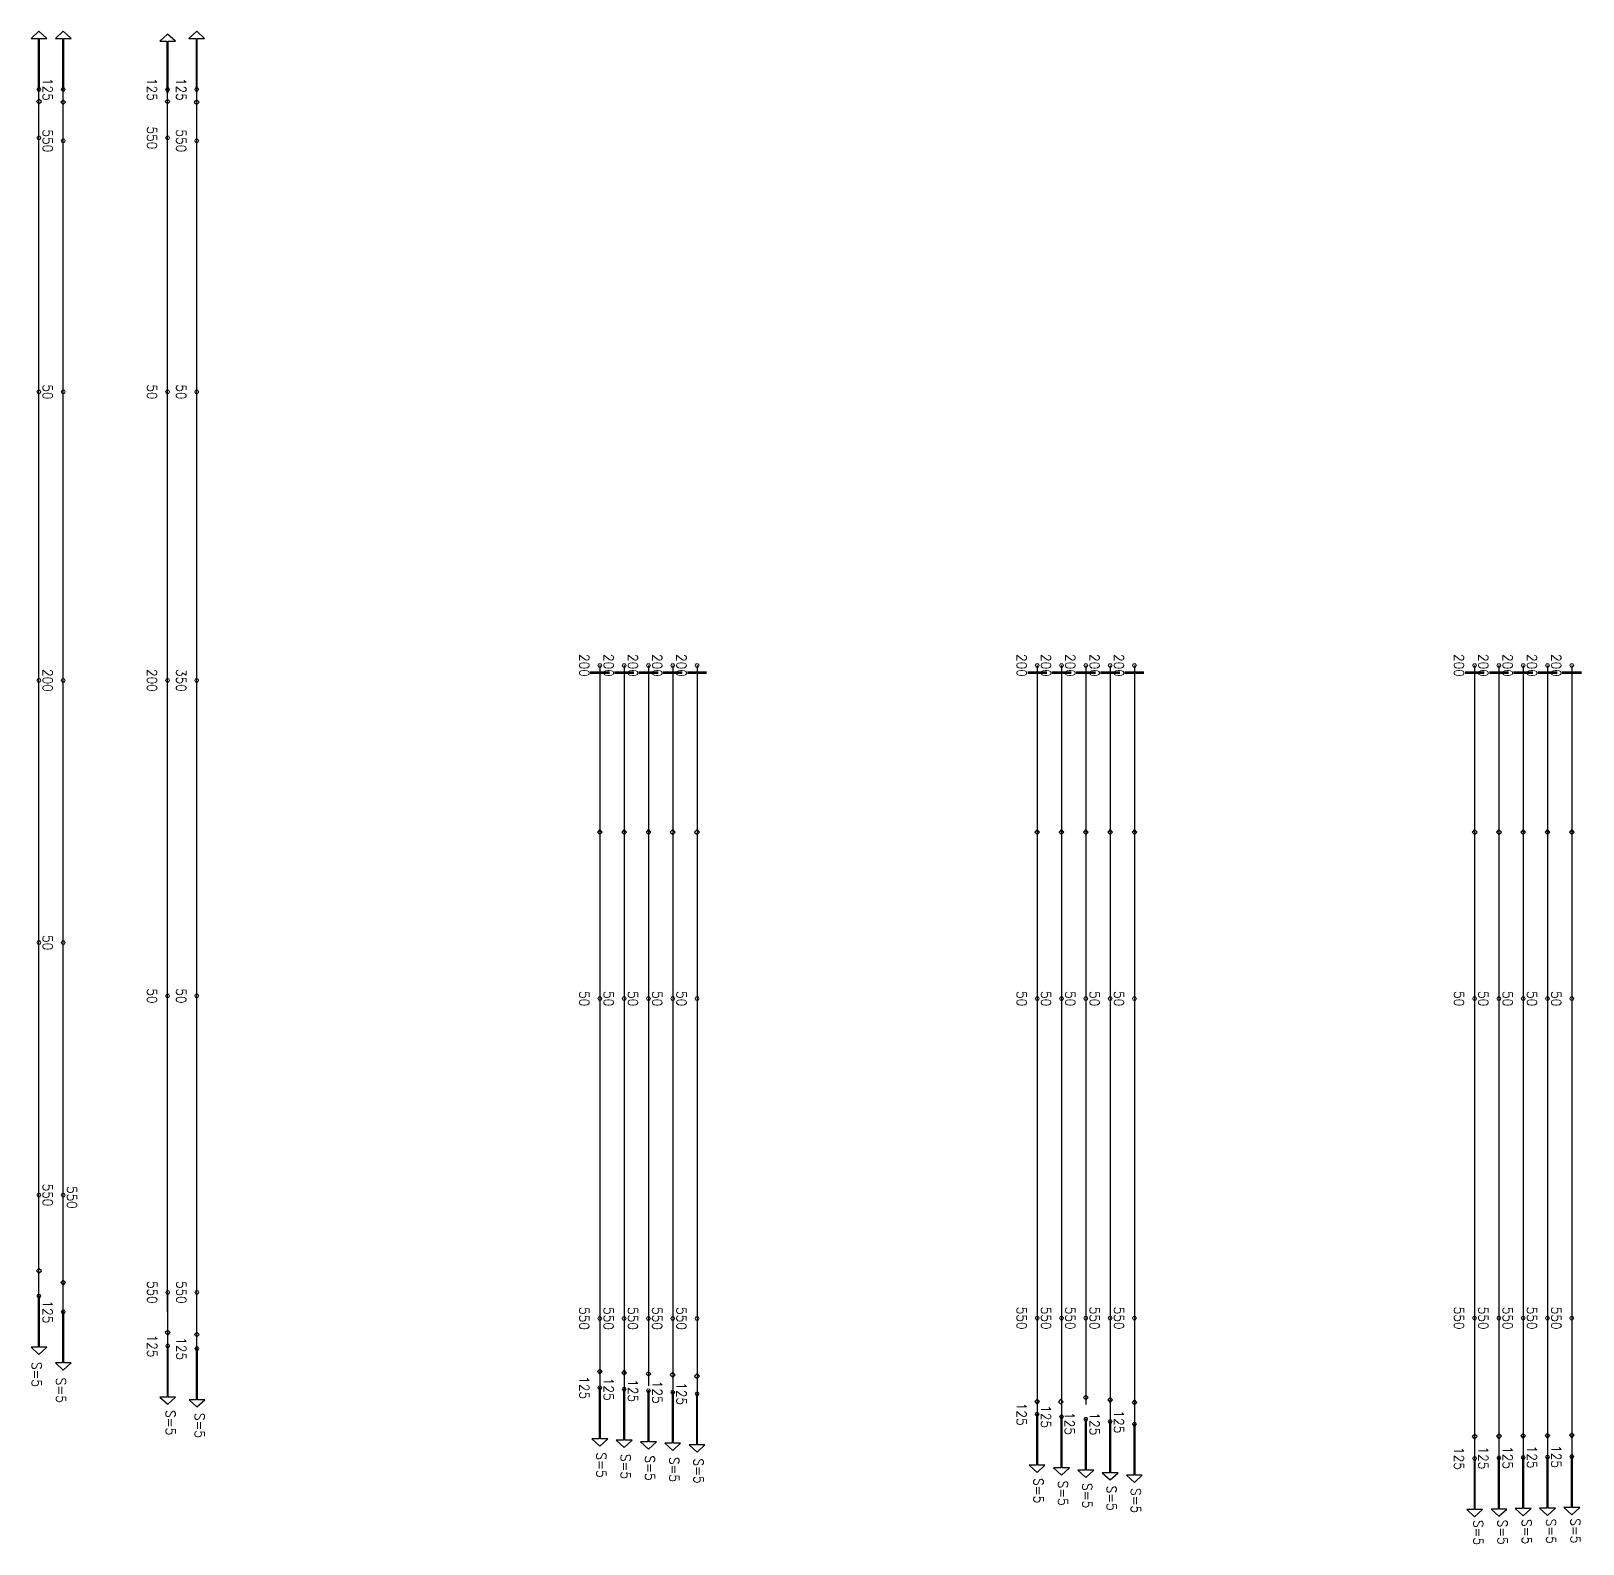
# Model space of a CAD drawing. Header units: millimetres. Extents: x 30086 to 1125792, y -12781 to 95911.
# Drawn here: x 783581 to 815515, y 34477 to 65600 of the extents above; entities that cross this region are included whole.
import ezdxf

# ---------------------------------------------------------------- set-up
doc = ezdxf.new("R2010")
doc.units = ezdxf.units.MM
doc.header["$MEASUREMENT"] = 0
doc.layers.add('Current_plane_Tendon', color=7, linetype='Continuous', true_color=0xab0000)
doc.styles.get("Standard").update_dxf_attribs({"font": 'arial.ttf'})

# ---------------------------------------------------------------- blocks, each defined once
blk = doc.blocks.new('A$Ca505e7a2')
at = {"layer": 'Current_plane_Tendon', "color": 14, "linetype": 'Continuous', "true_color": 0xab0000}
for points in [[(498846, -13123), (498846, -12073), (498996, -12073), (498834, -11923), (498672, -12073), (498822, -12073), (498822, -13123)], [(501493, -13184), (501493, -12134), (501643, -12134), (501481, -11984), (501319, -12134), (501469, -12134), (501469, -13184)], [(502093, -13123), (502093, -12073), (502243, -12073), (502081, -11923), (501919, -12073), (502069, -12073), (502069, -13123)], [(501473, -38974), (501473, -40024), (501323, -40024), (501485, -40174), (501647, -40024), (501497, -40024), (501497, -38974)], [(502073, -39029), (502073, -40079), (501923, -40079), (502085, -40229), (502247, -40079), (502097, -40079), (502097, -39029)], [(510365, -39832), (510365, -40882), (510215, -40882), (510377, -41032), (510539, -40882), (510389, -40882), (510389, -39832)], [(510865, -39863), (510865, -40913), (510715, -40913), (510877, -41063), (511039, -40913), (510889, -40913), (510889, -39863)], [(511365, -39894), (511365, -40944), (511215, -40944), (511377, -41094), (511539, -40944), (511389, -40944), (511389, -39894)], [(511865, -39924), (511865, -40974), (511715, -40974), (511877, -41124), (512039, -40974), (511889, -40974), (511889, -39924)], [(512365, -39955), (512365, -41005), (512215, -41005), (512377, -41155), (512539, -41005), (512389, -41005), (512389, -39955)], [(519362, -40377), (519362, -41427), (519212, -41427), (519374, -41577), (519536, -41427), (519386, -41427), (519386, -40377)], [(520365, -40479), (520365, -41529), (520215, -41529), (520377, -41679), (520539, -41529), (520389, -41529), (520389, -40479)], [(521365, -40581), (521365, -41631), (521215, -41631), (521377, -41781), (521539, -41631), (521389, -41631), (521389, -40581)], [(528365, -41287), (528365, -42337), (528215, -42337), (528377, -42487), (528539, -42337), (528389, -42337), (528389, -41287)], [(528865, -41278), (528865, -42328), (528715, -42328), (528877, -42478), (529039, -42328), (528889, -42328), (528889, -41278)], [(529365, -41269), (529365, -42319), (529215, -42319), (529377, -42469), (529539, -42319), (529389, -42319), (529389, -41269)], [(529865, -41259), (529865, -42309), (529715, -42309), (529877, -42459), (530039, -42309), (529889, -42309), (529889, -41259)], [(530365, -41250), (530365, -42300), (530215, -42300), (530377, -42450), (530539, -42300), (530389, -42300), (530389, -41250)]]:
    blk.add_lwpolyline(points, close=True, dxfattribs=at)
for points, elevation in [([(499346, -13123), (499346, -12073), (499496, -12073), (499334, -11923), (499172, -12073), (499322, -12073), (499322, -13123)], -52), ([(498884, -13372), (498834, -13322), (498784, -13372), (498834, -13422), (498884, -13372)], 73), ([(499384, -13387), (499334, -13337), (499284, -13387), (499334, -13437), (499384, -13387)], 73), ([(501531, -13372), (501481, -13322), (501431, -13372), (501481, -13422), (501531, -13372)], 125), ([(502131, -13387), (502081, -13337), (502031, -13387), (502081, -13437), (502131, -13387)], 125), ([(510427, -28401), (510377, -28351), (510327, -28401), (510377, -28451), (510427, -28401)], 341), ([(510927, -28401), (510877, -28351), (510827, -28401), (510877, -28451), (510927, -28401)], 341), ([(511427, -28401), (511377, -28351), (511327, -28401), (511377, -28451), (511427, -28401)], 341), ([(511927, -28401), (511877, -28351), (511827, -28401), (511877, -28451), (511927, -28401)], 341), ([(512427, -28401), (512377, -28351), (512327, -28401), (512377, -28451), (512427, -28401)], 341), ([(519427, -28401), (519377, -28351), (519327, -28401), (519377, -28451), (519427, -28401)], 289), ([(519927, -28401), (519877, -28351), (519827, -28401), (519877, -28451), (519927, -28401)], 289), ([(520427, -28401), (520377, -28351), (520327, -28401), (520377, -28451), (520427, -28401)], 289), ([(520927, -28401), (520877, -28351), (520827, -28401), (520877, -28451), (520927, -28401)], 289), ([(521427, -28401), (521377, -28351), (521327, -28401), (521377, -28451), (521427, -28401)], 289), ([(528427, -28401), (528377, -28351), (528327, -28401), (528377, -28451), (528427, -28401)], 338), ([(528927, -28401), (528877, -28351), (528827, -28401), (528877, -28451), (528927, -28401)], 338), ([(529427, -28401), (529377, -28351), (529327, -28401), (529377, -28451), (529427, -28401)], 338), ([(529927, -28401), (529877, -28351), (529827, -28401), (529877, -28451), (529927, -28401)], 338), ([(530427, -28401), (530377, -28351), (530327, -28401), (530377, -28451), (530427, -28401)], 338), ([(498884, -37427), (498834, -37377), (498784, -37427), (498834, -37477), (498884, -37427)], 12), ([(499384, -37671), (499334, -37621), (499284, -37671), (499334, -37721), (499384, -37671)], 12), ([(498822, -37947), (498822, -38997), (498672, -38997), (498834, -39147), (498996, -38997), (498846, -38997), (498846, -37947)], -113), ([(499322, -38272), (499322, -39322), (499172, -39322), (499334, -39472), (499496, -39322), (499346, -39322), (499346, -38272)], -113), ([(501535, -38698), (501485, -38648), (501435, -38698), (501485, -38748), (501535, -38698)], 125), ([(502135, -38739), (502085, -38689), (502035, -38739), (502085, -38789), (502135, -38739)], 125), ([(510427, -39501), (510377, -39451), (510327, -39501), (510377, -39551), (510427, -39501)], 125), ([(510927, -39524), (510877, -39474), (510827, -39524), (510877, -39574), (510927, -39524)], 125), ([(511427, -39547), (511377, -39497), (511327, -39547), (511377, -39597), (511427, -39547)], 125), ([(511927, -39570), (511877, -39520), (511827, -39570), (511877, -39620), (511927, -39570)], 125), ([(512427, -39593), (512377, -39543), (512327, -39593), (512377, -39643), (512427, -39593)], 125), ([(519427, -40119), (519377, -40069), (519327, -40119), (519377, -40169), (519427, -40119)], 125), ([(519913, -40121), (519863, -40071), (519813, -40121), (519863, -40171), (519913, -40121)], 415), ([(520427, -40035), (520377, -39985), (520327, -40035), (520377, -40085), (520427, -40035)], 125), ([(520927, -40085), (520877, -40035), (520827, -40085), (520877, -40135), (520927, -40085)], 150), ([(521427, -40135), (521377, -40085), (521327, -40135), (521377, -40185), (521427, -40135)], 125), ([(519865, -40428), (519865, -41478), (519715, -41478), (519877, -41628), (520039, -41478), (519889, -41478), (519889, -40428)], 290), ([(520865, -40530), (520865, -41580), (520715, -41580), (520877, -41730), (521039, -41580), (520889, -41580), (520889, -40530)], 25), ([(528427, -40838), (528377, -40788), (528327, -40838), (528377, -40888), (528427, -40838)], 125), ([(528927, -40832), (528877, -40782), (528827, -40832), (528877, -40882), (528927, -40832)], 125), ([(529427, -40825), (529377, -40775), (529327, -40825), (529377, -40875), (529427, -40825)], 125), ([(529927, -40818), (529877, -40768), (529827, -40818), (529877, -40868), (529927, -40818)], 125), ([(530427, -40811), (530377, -40761), (530327, -40811), (530377, -40861), (530427, -40811)], 125)]:
    blk.add_lwpolyline(points, close=True, dxfattribs=dict(at, elevation=elevation))
for points, elevation in [([(498874, -13123, 20, 20, 0), (498854, -13088, 20, 20, 0), (498814, -13088, 20, 20, 0), (498794, -13123, 20, 20, 0), (498814, -13157, 20, 20, 0), (498854, -13157, 20, 20, 0)], -52), ([(499374, -13123, 20, 20, 0), (499354, -13088, 20, 20, 0), (499314, -13088, 20, 20, 0), (499294, -13123, 20, 20, 0), (499314, -13157, 20, 20, 0), (499354, -13157, 20, 20, 0)], -52), ([(498874, -14120, 20, 20, 0), (498854, -14085, 20, 20, 0), (498814, -14085, 20, 20, 0), (498794, -14120, 20, 20, 0), (498814, -14155, 20, 20, 0), (498854, -14155, 20, 20, 0)], 23), ([(499374, -14181, 20, 20, 0), (499354, -14146, 20, 20, 0), (499314, -14146, 20, 20, 0), (499294, -14181, 20, 20, 0), (499314, -14216, 20, 20, 0), (499354, -14216, 20, 20, 0)], 23), ([(501521, -14120, 20, 20, 0), (501501, -14085, 20, 20, 0), (501461, -14085, 20, 20, 0), (501441, -14120, 20, 20, 0), (501461, -14155, 20, 20, 0), (501501, -14155, 20, 20, 0)], 75), ([(502121, -14181, 20, 20, 0), (502101, -14146, 20, 20, 0), (502061, -14146, 20, 20, 0), (502041, -14181, 20, 20, 0), (502061, -14216, 20, 20, 0), (502101, -14216, 20, 20, 0)], 75), ([(498874, -19346, 20, 20, 0), (498854, -19311, 20, 20, 0), (498814, -19311, 20, 20, 0), (498794, -19346, 20, 20, 0), (498814, -19380, 20, 20, 0), (498854, -19380, 20, 20, 0)], -200), ([(499374, -19346, 20, 20, 0), (499354, -19311, 20, 20, 0), (499314, -19311, 20, 20, 0), (499294, -19346, 20, 20, 0), (499314, -19380, 20, 20, 0), (499354, -19380, 20, 20, 0)], -200), ([(501521, -19346, 20, 20, 0), (501501, -19311, 20, 20, 0), (501461, -19311, 20, 20, 0), (501441, -19346, 20, 20, 0), (501461, -19380, 20, 20, 0), (501501, -19380, 20, 20, 0)], -200), ([(502121, -19346, 20, 20, 0), (502101, -19311, 20, 20, 0), (502061, -19311, 20, 20, 0), (502041, -19346, 20, 20, 0), (502061, -19380, 20, 20, 0), (502101, -19380, 20, 20, 0)], -350), ([(510417, -24973, 20, 20, 0), (510397, -24938, 20, 20, 0), (510357, -24938, 20, 20, 0), (510337, -24973, 20, 20, 0), (510357, -25007, 20, 20, 0), (510397, -25007, 20, 20, 0)], 141), ([(510917, -24973, 20, 20, 0), (510897, -24938, 20, 20, 0), (510857, -24938, 20, 20, 0), (510837, -24973, 20, 20, 0), (510857, -25007, 20, 20, 0), (510897, -25007, 20, 20, 0)], 141), ([(511417, -24973, 20, 20, 0), (511397, -24938, 20, 20, 0), (511357, -24938, 20, 20, 0), (511337, -24973, 20, 20, 0), (511357, -25007, 20, 20, 0), (511397, -25007, 20, 20, 0)], 141), ([(511917, -24973, 20, 20, 0), (511897, -24938, 20, 20, 0), (511857, -24938, 20, 20, 0), (511837, -24973, 20, 20, 0), (511857, -25007, 20, 20, 0), (511897, -25007, 20, 20, 0)], 141), ([(512417, -24973, 20, 20, 0), (512397, -24938, 20, 20, 0), (512357, -24938, 20, 20, 0), (512337, -24973, 20, 20, 0), (512357, -25007, 20, 20, 0), (512397, -25007, 20, 20, 0)], 141), ([(519417, -24973, 20, 20, 0), (519397, -24938, 20, 20, 0), (519357, -24938, 20, 20, 0), (519337, -24973, 20, 20, 0), (519357, -25007, 20, 20, 0), (519397, -25007, 20, 20, 0)], 89), ([(519917, -24973, 20, 20, 0), (519897, -24938, 20, 20, 0), (519857, -24938, 20, 20, 0), (519837, -24973, 20, 20, 0), (519857, -25007, 20, 20, 0), (519897, -25007, 20, 20, 0)], 89), ([(520417, -24973, 20, 20, 0), (520397, -24938, 20, 20, 0), (520357, -24938, 20, 20, 0), (520337, -24973, 20, 20, 0), (520357, -25007, 20, 20, 0), (520397, -25007, 20, 20, 0)], 89), ([(520917, -24973, 20, 20, 0), (520897, -24938, 20, 20, 0), (520857, -24938, 20, 20, 0), (520837, -24973, 20, 20, 0), (520857, -25007, 20, 20, 0), (520897, -25007, 20, 20, 0)], 89), ([(521417, -24973, 20, 20, 0), (521397, -24938, 20, 20, 0), (521357, -24938, 20, 20, 0), (521337, -24973, 20, 20, 0), (521357, -25007, 20, 20, 0), (521397, -25007, 20, 20, 0)], 89), ([(528417, -24973, 20, 20, 0), (528397, -24938, 20, 20, 0), (528357, -24938, 20, 20, 0), (528337, -24973, 20, 20, 0), (528357, -25007, 20, 20, 0), (528397, -25007, 20, 20, 0)], 138), ([(528917, -24973, 20, 20, 0), (528897, -24938, 20, 20, 0), (528857, -24938, 20, 20, 0), (528837, -24973, 20, 20, 0), (528857, -25007, 20, 20, 0), (528897, -25007, 20, 20, 0)], 138), ([(529417, -24973, 20, 20, 0), (529397, -24938, 20, 20, 0), (529357, -24938, 20, 20, 0), (529337, -24973, 20, 20, 0), (529357, -25007, 20, 20, 0), (529397, -25007, 20, 20, 0)], 138), ([(529917, -24973, 20, 20, 0), (529897, -24938, 20, 20, 0), (529857, -24938, 20, 20, 0), (529837, -24973, 20, 20, 0), (529857, -25007, 20, 20, 0), (529897, -25007, 20, 20, 0)], 138), ([(530417, -24973, 20, 20, 0), (530397, -24938, 20, 20, 0), (530357, -24938, 20, 20, 0), (530337, -24973, 20, 20, 0), (530357, -25007, 20, 20, 0), (530397, -25007, 20, 20, 0)], 138), ([(498874, -25281, 20, 20, 0), (498854, -25246, 20, 20, 0), (498814, -25246, 20, 20, 0), (498794, -25281, 20, 20, 0), (498814, -25316, 20, 20, 0), (498854, -25316, 20, 20, 0)], -50), ([(499374, -25281, 20, 20, 0), (499354, -25246, 20, 20, 0), (499314, -25246, 20, 20, 0), (499294, -25281, 20, 20, 0), (499314, -25316, 20, 20, 0), (499354, -25316, 20, 20, 0)], -50), ([(501521, -25281, 20, 20, 0), (501501, -25246, 20, 20, 0), (501461, -25246, 20, 20, 0), (501441, -25281, 20, 20, 0), (501461, -25316, 20, 20, 0), (501501, -25316, 20, 20, 0)], -50), ([(502121, -25281, 20, 20, 0), (502101, -25246, 20, 20, 0), (502061, -25246, 20, 20, 0), (502041, -25281, 20, 20, 0), (502061, -25316, 20, 20, 0), (502101, -25316, 20, 20, 0)], -50), ([(498874, -30677, 20, 20, 0), (498854, -30642, 20, 20, 0), (498814, -30642, 20, 20, 0), (498794, -30677, 20, 20, 0), (498814, -30711, 20, 20, 0), (498854, -30711, 20, 20, 0)], -200), ([(499374, -30677, 20, 20, 0), (499354, -30642, 20, 20, 0), (499314, -30642, 20, 20, 0), (499294, -30677, 20, 20, 0), (499314, -30711, 20, 20, 0), (499354, -30711, 20, 20, 0)], -200), ([(501521, -31772, 20, 20, 0), (501501, -31738, 20, 20, 0), (501461, -31738, 20, 20, 0), (501441, -31772, 20, 20, 0), (501461, -31807, 20, 20, 0), (501501, -31807, 20, 20, 0)], -200), ([(502121, -31772, 20, 20, 0), (502101, -31738, 20, 20, 0), (502061, -31738, 20, 20, 0), (502041, -31772, 20, 20, 0), (502061, -31807, 20, 20, 0), (502101, -31807, 20, 20, 0)], -200), ([(510417, -31828, 20, 20, 0), (510397, -31794, 20, 20, 0), (510357, -31794, 20, 20, 0), (510337, -31828, 20, 20, 0), (510357, -31863, 20, 20, 0), (510397, -31863, 20, 20, 0)], -9), ([(510917, -31828, 20, 20, 0), (510897, -31794, 20, 20, 0), (510857, -31794, 20, 20, 0), (510837, -31828, 20, 20, 0), (510857, -31863, 20, 20, 0), (510897, -31863, 20, 20, 0)], -9), ([(511417, -31828, 20, 20, 0), (511397, -31794, 20, 20, 0), (511357, -31794, 20, 20, 0), (511337, -31828, 20, 20, 0), (511357, -31863, 20, 20, 0), (511397, -31863, 20, 20, 0)], -9), ([(511917, -31828, 20, 20, 0), (511897, -31794, 20, 20, 0), (511857, -31794, 20, 20, 0), (511837, -31828, 20, 20, 0), (511857, -31863, 20, 20, 0), (511897, -31863, 20, 20, 0)], -9), ([(512417, -31828, 20, 20, 0), (512397, -31794, 20, 20, 0), (512357, -31794, 20, 20, 0), (512337, -31828, 20, 20, 0), (512357, -31863, 20, 20, 0), (512397, -31863, 20, 20, 0)], -9), ([(519417, -31828, 20, 20, 0), (519397, -31794, 20, 20, 0), (519357, -31794, 20, 20, 0), (519337, -31828, 20, 20, 0), (519357, -31863, 20, 20, 0), (519397, -31863, 20, 20, 0)], -61), ([(519917, -31828, 20, 20, 0), (519897, -31794, 20, 20, 0), (519857, -31794, 20, 20, 0), (519837, -31828, 20, 20, 0), (519857, -31863, 20, 20, 0), (519897, -31863, 20, 20, 0)], -61), ([(520417, -31828, 20, 20, 0), (520397, -31794, 20, 20, 0), (520357, -31794, 20, 20, 0), (520337, -31828, 20, 20, 0), (520357, -31863, 20, 20, 0), (520397, -31863, 20, 20, 0)], -61), ([(520917, -31828, 20, 20, 0), (520897, -31794, 20, 20, 0), (520857, -31794, 20, 20, 0), (520837, -31828, 20, 20, 0), (520857, -31863, 20, 20, 0), (520897, -31863, 20, 20, 0)], -61), ([(521417, -31828, 20, 20, 0), (521397, -31794, 20, 20, 0), (521357, -31794, 20, 20, 0), (521337, -31828, 20, 20, 0), (521357, -31863, 20, 20, 0), (521397, -31863, 20, 20, 0)], -61), ([(528417, -31828, 20, 20, 0), (528397, -31794, 20, 20, 0), (528357, -31794, 20, 20, 0), (528337, -31828, 20, 20, 0), (528357, -31863, 20, 20, 0), (528397, -31863, 20, 20, 0)], -12), ([(528917, -31828, 20, 20, 0), (528897, -31794, 20, 20, 0), (528857, -31794, 20, 20, 0), (528837, -31828, 20, 20, 0), (528857, -31863, 20, 20, 0), (528897, -31863, 20, 20, 0)], -12), ([(529417, -31828, 20, 20, 0), (529397, -31794, 20, 20, 0), (529357, -31794, 20, 20, 0), (529337, -31828, 20, 20, 0), (529357, -31863, 20, 20, 0), (529397, -31863, 20, 20, 0)], -12), ([(529917, -31828, 20, 20, 0), (529897, -31794, 20, 20, 0), (529857, -31794, 20, 20, 0), (529837, -31828, 20, 20, 0), (529857, -31863, 20, 20, 0), (529897, -31863, 20, 20, 0)], -12), ([(530417, -31828, 20, 20, 0), (530397, -31794, 20, 20, 0), (530357, -31794, 20, 20, 0), (530337, -31828, 20, 20, 0), (530357, -31863, 20, 20, 0), (530397, -31863, 20, 20, 0)], -12), ([(498874, -35868, 20, 20, 0), (498854, -35834, 20, 20, 0), (498814, -35834, 20, 20, 0), (498794, -35868, 20, 20, 0), (498814, -35903, 20, 20, 0), (498854, -35903, 20, 20, 0)], -38), ([(499374, -35868, 20, 20, 0), (499354, -35834, 20, 20, 0), (499314, -35834, 20, 20, 0), (499294, -35868, 20, 20, 0), (499314, -35903, 20, 20, 0), (499354, -35903, 20, 20, 0)], -38), ([(498874, -37947, 20, 20, 0), (498854, -37912, 20, 20, 0), (498814, -37912, 20, 20, 0), (498794, -37947, 20, 20, 0), (498814, -37981, 20, 20, 0), (498854, -37981, 20, 20, 0)], -113), ([(501525, -37870, 20, 20, 0), (501505, -37836, 20, 20, 0), (501465, -37836, 20, 20, 0), (501445, -37870, 20, 20, 0), (501465, -37905, 20, 20, 0), (501505, -37905, 20, 20, 0)], 75), ([(502125, -37870, 20, 20, 0), (502105, -37836, 20, 20, 0), (502065, -37836, 20, 20, 0), (502045, -37870, 20, 20, 0), (502065, -37905, 20, 20, 0), (502105, -37905, 20, 20, 0)], 75), ([(499374, -38272, 20, 20, 0), (499354, -38237, 20, 20, 0), (499314, -38237, 20, 20, 0), (499294, -38272, 20, 20, 0), (499314, -38307, 20, 20, 0), (499354, -38307, 20, 20, 0)], -113), ([(510416, -38408, 20, 20, 0), (510396, -38374, 20, 20, 0), (510356, -38374, 20, 20, 0), (510336, -38408, 20, 20, 0), (510356, -38443, 20, 20, 0), (510396, -38443, 20, 20, 0)], 416), ([(510916, -38408, 20, 20, 0), (510896, -38374, 20, 20, 0), (510856, -38374, 20, 20, 0), (510836, -38408, 20, 20, 0), (510856, -38443, 20, 20, 0), (510896, -38443, 20, 20, 0)], 416), ([(511416, -38408, 20, 20, 0), (511396, -38374, 20, 20, 0), (511356, -38374, 20, 20, 0), (511336, -38408, 20, 20, 0), (511356, -38443, 20, 20, 0), (511396, -38443, 20, 20, 0)], 416), ([(511916, -38408, 20, 20, 0), (511896, -38374, 20, 20, 0), (511856, -38374, 20, 20, 0), (511836, -38408, 20, 20, 0), (511856, -38443, 20, 20, 0), (511896, -38443, 20, 20, 0)], 416), ([(512416, -38408, 20, 20, 0), (512396, -38374, 20, 20, 0), (512356, -38374, 20, 20, 0), (512336, -38408, 20, 20, 0), (512356, -38443, 20, 20, 0), (512396, -38443, 20, 20, 0)], 416), ([(519417, -38400, 20, 20, 0), (519397, -38365, 20, 20, 0), (519357, -38365, 20, 20, 0), (519337, -38400, 20, 20, 0), (519357, -38435, 20, 20, 0), (519397, -38435, 20, 20, 0)], 364), ([(519917, -38400, 20, 20, 0), (519897, -38365, 20, 20, 0), (519857, -38365, 20, 20, 0), (519837, -38400, 20, 20, 0), (519857, -38435, 20, 20, 0), (519897, -38435, 20, 20, 0)], 364), ([(520417, -38400, 20, 20, 0), (520397, -38365, 20, 20, 0), (520357, -38365, 20, 20, 0), (520337, -38400, 20, 20, 0), (520357, -38435, 20, 20, 0), (520397, -38435, 20, 20, 0)], 364), ([(520917, -38400, 20, 20, 0), (520897, -38365, 20, 20, 0), (520857, -38365, 20, 20, 0), (520837, -38400, 20, 20, 0), (520857, -38435, 20, 20, 0), (520897, -38435, 20, 20, 0)], 364), ([(521417, -38400, 20, 20, 0), (521397, -38365, 20, 20, 0), (521357, -38365, 20, 20, 0), (521337, -38400, 20, 20, 0), (521357, -38435, 20, 20, 0), (521397, -38435, 20, 20, 0)], 364), ([(528416, -38400, 20, 20, 0), (528396, -38366, 20, 20, 0), (528356, -38366, 20, 20, 0), (528336, -38400, 20, 20, 0), (528356, -38435, 20, 20, 0), (528396, -38435, 20, 20, 0)], 413), ([(528916, -38400, 20, 20, 0), (528896, -38366, 20, 20, 0), (528856, -38366, 20, 20, 0), (528836, -38400, 20, 20, 0), (528856, -38435, 20, 20, 0), (528896, -38435, 20, 20, 0)], 413), ([(529416, -38400, 20, 20, 0), (529396, -38366, 20, 20, 0), (529356, -38366, 20, 20, 0), (529336, -38400, 20, 20, 0), (529356, -38435, 20, 20, 0), (529396, -38435, 20, 20, 0)], 413), ([(529916, -38400, 20, 20, 0), (529896, -38366, 20, 20, 0), (529856, -38366, 20, 20, 0), (529836, -38400, 20, 20, 0), (529856, -38435, 20, 20, 0), (529896, -38435, 20, 20, 0)], 413), ([(530416, -38400, 20, 20, 0), (530396, -38366, 20, 20, 0), (530356, -38366, 20, 20, 0), (530336, -38400, 20, 20, 0), (530356, -38435, 20, 20, 0), (530396, -38435, 20, 20, 0)], 413), ([(519917, -40428, 20, 20, 0), (519897, -40394, 20, 20, 0), (519857, -40394, 20, 20, 0), (519837, -40428, 20, 20, 0), (519857, -40463, 20, 20, 0), (519897, -40463, 20, 20, 0)], 290), ([(520917, -40530, 20, 20, 0), (520897, -40496, 20, 20, 0), (520857, -40496, 20, 20, 0), (520837, -40530, 20, 20, 0), (520857, -40565, 20, 20, 0), (520897, -40565, 20, 20, 0)], 25)]:
    blk.add_lwpolyline(points, format="xyseb", close=True, dxfattribs=dict(at, elevation=elevation))
for points in [[(501521, -13123, 20, 20, 0), (501501, -13088, 20, 20, 0), (501461, -13088, 20, 20, 0), (501441, -13123, 20, 20, 0), (501461, -13157, 20, 20, 0), (501501, -13157, 20, 20, 0)], [(502121, -13123, 20, 20, 0), (502101, -13088, 20, 20, 0), (502061, -13088, 20, 20, 0), (502041, -13123, 20, 20, 0), (502061, -13157, 20, 20, 0), (502101, -13157, 20, 20, 0)], [(501525, -38974, 20, 20, 0), (501505, -38939, 20, 20, 0), (501465, -38939, 20, 20, 0), (501445, -38974, 20, 20, 0), (501465, -39008, 20, 20, 0), (501505, -39008, 20, 20, 0)], [(502125, -39029, 20, 20, 0), (502105, -38994, 20, 20, 0), (502065, -38994, 20, 20, 0), (502045, -39029, 20, 20, 0), (502065, -39064, 20, 20, 0), (502105, -39064, 20, 20, 0)], [(510417, -39832, 20, 20, 0), (510397, -39797, 20, 20, 0), (510357, -39797, 20, 20, 0), (510337, -39832, 20, 20, 0), (510357, -39867, 20, 20, 0), (510397, -39867, 20, 20, 0)], [(510917, -39863, 20, 20, 0), (510897, -39828, 20, 20, 0), (510857, -39828, 20, 20, 0), (510837, -39863, 20, 20, 0), (510857, -39897, 20, 20, 0), (510897, -39897, 20, 20, 0)], [(511417, -39894, 20, 20, 0), (511397, -39859, 20, 20, 0), (511357, -39859, 20, 20, 0), (511337, -39894, 20, 20, 0), (511357, -39928, 20, 20, 0), (511397, -39928, 20, 20, 0)], [(511917, -39924, 20, 20, 0), (511897, -39890, 20, 20, 0), (511857, -39890, 20, 20, 0), (511837, -39924, 20, 20, 0), (511857, -39959, 20, 20, 0), (511897, -39959, 20, 20, 0)], [(512417, -39955, 20, 20, 0), (512397, -39921, 20, 20, 0), (512357, -39921, 20, 20, 0), (512337, -39955, 20, 20, 0), (512357, -39990, 20, 20, 0), (512397, -39990, 20, 20, 0)], [(519414, -40377, 20, 20, 0), (519394, -40342, 20, 20, 0), (519354, -40342, 20, 20, 0), (519334, -40377, 20, 20, 0), (519354, -40412, 20, 20, 0), (519394, -40412, 20, 20, 0)], [(520417, -40479, 20, 20, 0), (520397, -40445, 20, 20, 0), (520357, -40445, 20, 20, 0), (520337, -40479, 20, 20, 0), (520357, -40514, 20, 20, 0), (520397, -40514, 20, 20, 0)], [(521417, -40581, 20, 20, 0), (521397, -40547, 20, 20, 0), (521357, -40547, 20, 20, 0), (521337, -40581, 20, 20, 0), (521357, -40616, 20, 20, 0), (521397, -40616, 20, 20, 0)], [(528417, -41287, 20, 20, 0), (528397, -41252, 20, 20, 0), (528357, -41252, 20, 20, 0), (528337, -41287, 20, 20, 0), (528357, -41321, 20, 20, 0), (528397, -41321, 20, 20, 0)], [(528917, -41278, 20, 20, 0), (528897, -41243, 20, 20, 0), (528857, -41243, 20, 20, 0), (528837, -41278, 20, 20, 0), (528857, -41312, 20, 20, 0), (528897, -41312, 20, 20, 0)], [(529417, -41269, 20, 20, 0), (529397, -41234, 20, 20, 0), (529357, -41234, 20, 20, 0), (529337, -41269, 20, 20, 0), (529357, -41303, 20, 20, 0), (529397, -41303, 20, 20, 0)], [(529917, -41259, 20, 20, 0), (529897, -41225, 20, 20, 0), (529857, -41225, 20, 20, 0), (529837, -41259, 20, 20, 0), (529857, -41294, 20, 20, 0), (529897, -41294, 20, 20, 0)], [(530417, -41250, 20, 20, 0), (530397, -41216, 20, 20, 0), (530357, -41216, 20, 20, 0), (530337, -41250, 20, 20, 0), (530357, -41285, 20, 20, 0), (530397, -41285, 20, 20, 0)]]:
    blk.add_lwpolyline(points, format="xyseb", close=True, dxfattribs=at)
for points, elevation in [([(510577, -25123, 60, 60, 0), (510177, -25123, 60, 60, 0)], 141), ([(511077, -25123, 60, 60, 0), (510677, -25123, 60, 60, 0)], 141), ([(511577, -25123, 60, 60, 0), (511177, -25123, 60, 60, 0)], 141), ([(512077, -25123, 60, 60, 0), (511677, -25123, 60, 60, 0)], 141), ([(512577, -25123, 60, 60, 0), (512177, -25123, 60, 60, 0)], 141), ([(519577, -25123, 60, 60, 0), (519177, -25123, 60, 60, 0)], 89), ([(520077, -25123, 60, 60, 0), (519677, -25123, 60, 60, 0)], 89), ([(520577, -25123, 60, 60, 0), (520177, -25123, 60, 60, 0)], 89), ([(521077, -25123, 60, 60, 0), (520677, -25123, 60, 60, 0)], 89), ([(521577, -25123, 60, 60, 0), (521177, -25123, 60, 60, 0)], 89), ([(528577, -25123, 60, 60, 0), (528177, -25123, 60, 60, 0)], 138), ([(529077, -25123, 60, 60, 0), (528677, -25123, 60, 60, 0)], 138), ([(529577, -25123, 60, 60, 0), (529177, -25123, 60, 60, 0)], 138), ([(530077, -25123, 60, 60, 0), (529677, -25123, 60, 60, 0)], 138), ([(530577, -25123, 60, 60, 0), (530177, -25123, 60, 60, 0)], 138)]:
    blk.add_lwpolyline(points, format="xyseb", dxfattribs=dict(at, elevation=elevation))
for points in [[(498834, -14120, 23), (498834, -14029, 22), (498834, -13939, 20), (498834, -13848, 17), (498834, -13757, 13), (498834, -13667, 7), (498834, -13576, 0), (498834, -13485, -8), (498834, -13395, -17), (498834, -13304, -27), (498834, -13213, -39), (498834, -13123, -52)], [(498834, -25281, -50), (498834, -24539, -55), (498834, -23797, -69), (498834, -23055, -92), (498834, -22313, -125), (498834, -21571, -158), (498834, -20829, -181), (498834, -20087, -195), (498834, -19346, -200), (498834, -18604, -195), (498834, -17862, -181), (498834, -17120, -158), (498834, -16378, -125), (498834, -15636, -92), (498834, -14894, -69), (498834, -14152, -55), (498834, -13410, -50)], [(499334, -14181, 23), (499334, -14085, 22), (499334, -13989, 20), (499334, -13892, 17), (499334, -13796, 13), (499334, -13700, 7), (499334, -13604, 0), (499334, -13507, -8), (499334, -13411, -17), (499334, -13315, -27), (499334, -13219, -39), (499334, -13123, -52)], [(499334, -25281, -50), (499334, -24539, -55), (499334, -23797, -69), (499334, -23055, -92), (499334, -22313, -125), (499334, -21571, -158), (499334, -20829, -181), (499334, -20087, -195), (499334, -19346, -200), (499334, -18604, -195), (499334, -17862, -181), (499334, -17120, -158), (499334, -16378, -125), (499334, -15636, -92), (499334, -14894, -69), (499334, -14152, -55), (499334, -13410, -50)], [(501481, -14120, 75), (501481, -14029, 74), (501481, -13939, 73), (501481, -13848, 69), (501481, -13757, 65), (501481, -13667, 60), (501481, -13576, 53), (501481, -13485, 45), (501481, -13395, 35), (501481, -13304, 25), (501481, -13213, 13), (501481, -13123, 0)], [(501481, -25281, -50), (501481, -24539, -55), (501481, -23797, -69), (501481, -23055, -92), (501481, -22313, -125), (501481, -21571, -158), (501481, -20829, -181), (501481, -20087, -195), (501481, -19346, -200), (501481, -18604, -195), (501481, -17862, -181), (501481, -17120, -158), (501481, -16378, -125), (501481, -15636, -92), (501481, -14894, -69), (501481, -14152, -55), (501481, -13410, -50)], [(502081, -14181, 75), (502081, -14085, 74), (502081, -13989, 73), (502081, -13892, 69), (502081, -13796, 65), (502081, -13700, 60), (502081, -13604, 53), (502081, -13507, 45), (502081, -13411, 35), (502081, -13315, 25), (502081, -13219, 13), (502081, -13123, 0)], [(502081, -25281, -50), (502081, -24539, -59), (502081, -23797, -88), (502081, -23055, -134), (502081, -22313, -200), (502081, -21571, -266), (502081, -20829, -312), (502081, -20087, -341), (502081, -19346, -350), (502081, -18604, -341), (502081, -17862, -312), (502081, -17120, -266), (502081, -16378, -200), (502081, -15636, -134), (502081, -14894, -88), (502081, -14152, -59), (502081, -13410, -50)], [(510377, -24973, 141), (510377, -25830, 136), (510377, -26687, 122), (510377, -27544, 98), (510377, -28401, 66), (510377, -29258, 33), (510377, -30114, 9), (510377, -30971, -5), (510377, -31828, -9), (510377, -32685, 0), (510377, -33542, 28), (510377, -34399, 75), (510377, -35256, 141), (510377, -36113, 206), (510377, -36970, 253), (510377, -37827, 281), (510377, -38684, 291)], [(510877, -24973, 141), (510877, -25830, 136), (510877, -26687, 122), (510877, -27544, 98), (510877, -28401, 66), (510877, -29258, 33), (510877, -30114, 9), (510877, -30971, -5), (510877, -31828, -9), (510877, -32685, 0), (510877, -33542, 28), (510877, -34399, 75), (510877, -35256, 141), (510877, -36113, 206), (510877, -36970, 253), (510877, -37827, 281), (510877, -38684, 291)], [(511377, -24973, 141), (511377, -25830, 136), (511377, -26687, 122), (511377, -27544, 98), (511377, -28401, 66), (511377, -29258, 33), (511377, -30114, 9), (511377, -30971, -5), (511377, -31828, -9), (511377, -32685, 0), (511377, -33542, 28), (511377, -34399, 75), (511377, -35256, 141), (511377, -36113, 206), (511377, -36970, 253), (511377, -37827, 281), (511377, -38684, 291)], [(511877, -24973, 141), (511877, -25830, 136), (511877, -26687, 122), (511877, -27544, 98), (511877, -28401, 66), (511877, -29258, 33), (511877, -30114, 9), (511877, -30971, -5), (511877, -31828, -9), (511877, -32685, 0), (511877, -33542, 28), (511877, -34399, 75), (511877, -35256, 141), (511877, -36113, 206), (511877, -36970, 253), (511877, -37827, 281), (511877, -38684, 291)], [(512377, -24973, 141), (512377, -25830, 136), (512377, -26687, 122), (512377, -27544, 98), (512377, -28401, 66), (512377, -29258, 33), (512377, -30114, 9), (512377, -30971, -5), (512377, -31828, -9), (512377, -32685, 0), (512377, -33542, 28), (512377, -34399, 75), (512377, -35256, 141), (512377, -36113, 206), (512377, -36970, 253), (512377, -37827, 281), (512377, -38684, 291)], [(519377, -24973, 89), (519377, -25830, 84), (519377, -26687, 70), (519377, -27544, 47), (519377, -28401, 14), (519377, -29258, -19), (519377, -30114, -42), (519377, -30971, -56), (519377, -31828, -61), (519377, -32685, -52), (519377, -33542, -23), (519377, -34399, 23), (519377, -35256, 89), (519377, -36113, 155), (519377, -36970, 202), (519377, -37827, 230), (519377, -38684, 239)], [(519877, -24973, 89), (519877, -25830, 84), (519877, -26687, 70), (519877, -27544, 47), (519877, -28401, 14), (519877, -29258, -19), (519877, -30114, -42), (519877, -30971, -56), (519877, -31828, -61), (519877, -32685, -52), (519877, -33542, -23), (519877, -34399, 23), (519877, -35256, 89), (519877, -36113, 155), (519877, -36970, 202), (519877, -37827, 230), (519877, -38684, 239)], [(520377, -24973, 89), (520377, -25830, 84), (520377, -26687, 70), (520377, -27544, 47), (520377, -28401, 14), (520377, -29258, -19), (520377, -30114, -42), (520377, -30971, -56), (520377, -31828, -61), (520377, -32685, -52), (520377, -33542, -23), (520377, -34399, 23), (520377, -35256, 89), (520377, -36113, 155), (520377, -36970, 202), (520377, -37827, 230), (520377, -38684, 239)], [(520877, -24973, 89), (520877, -25830, 84), (520877, -26687, 70), (520877, -27544, 47), (520877, -28401, 14), (520877, -29258, -19), (520877, -30114, -42), (520877, -30971, -56), (520877, -31828, -61), (520877, -32685, -52), (520877, -33542, -23), (520877, -34399, 23), (520877, -35256, 89), (520877, -36113, 155), (520877, -36970, 202), (520877, -37827, 230), (520877, -38684, 239)], [(521377, -24973, 89), (521377, -25830, 84), (521377, -26687, 70), (521377, -27544, 47), (521377, -28401, 14), (521377, -29258, -19), (521377, -30114, -42), (521377, -30971, -56), (521377, -31828, -61), (521377, -32685, -52), (521377, -33542, -23), (521377, -34399, 23), (521377, -35256, 89), (521377, -36113, 155), (521377, -36970, 202), (521377, -37827, 230), (521377, -38684, 239)], [(528377, -24973, 138), (528377, -25830, 134), (528377, -26687, 120), (528377, -27544, 96), (528377, -28401, 63), (528377, -29258, 30), (528377, -30114, 7), (528377, -30971, -7), (528377, -31828, -12), (528377, -32685, -2), (528377, -33542, 26), (528377, -34399, 73), (528377, -35256, 138), (528377, -36113, 204), (528377, -36970, 251), (528377, -37827, 279), (528377, -38684, 288)], [(528877, -24973, 138), (528877, -25830, 134), (528877, -26687, 120), (528877, -27544, 96), (528877, -28401, 63), (528877, -29258, 30), (528877, -30114, 7), (528877, -30971, -7), (528877, -31828, -12), (528877, -32685, -2), (528877, -33542, 26), (528877, -34399, 73), (528877, -35256, 138), (528877, -36113, 204), (528877, -36970, 251), (528877, -37827, 279), (528877, -38684, 288)], [(529377, -24973, 138), (529377, -25830, 134), (529377, -26687, 120), (529377, -27544, 96), (529377, -28401, 63), (529377, -29258, 30), (529377, -30114, 7), (529377, -30971, -7), (529377, -31828, -12), (529377, -32685, -2), (529377, -33542, 26), (529377, -34399, 73), (529377, -35256, 138), (529377, -36113, 204), (529377, -36970, 251), (529377, -37827, 279), (529377, -38684, 288)], [(529877, -24973, 138), (529877, -25830, 134), (529877, -26687, 120), (529877, -27544, 96), (529877, -28401, 63), (529877, -29258, 30), (529877, -30114, 7), (529877, -30971, -7), (529877, -31828, -12), (529877, -32685, -2), (529877, -33542, 26), (529877, -34399, 73), (529877, -35256, 138), (529877, -36113, 204), (529877, -36970, 251), (529877, -37827, 279), (529877, -38684, 288)], [(530377, -24973, 138), (530377, -25830, 134), (530377, -26687, 120), (530377, -27544, 96), (530377, -28401, 63), (530377, -29258, 30), (530377, -30114, 7), (530377, -30971, -7), (530377, -31828, -12), (530377, -32685, -2), (530377, -33542, 26), (530377, -34399, 73), (530377, -35256, 138), (530377, -36113, 204), (530377, -36970, 251), (530377, -37827, 279), (530377, -38684, 288)], [(498834, -36073, -50), (498834, -35398, -55), (498834, -34724, -69), (498834, -34049, -92), (498834, -33375, -125), (498834, -32700, -158), (498834, -32026, -181), (498834, -31351, -195), (498834, -30677, -200), (498834, -30002, -195), (498834, -29328, -181), (498834, -28653, -158), (498834, -27979, -125), (498834, -27304, -92), (498834, -26630, -69), (498834, -25955, -55), (498834, -25281, -50)], [(499334, -36073, -50), (499334, -35398, -55), (499334, -34724, -69), (499334, -34049, -92), (499334, -33375, -125), (499334, -32700, -158), (499334, -32026, -181), (499334, -31351, -195), (499334, -30677, -200), (499334, -30002, -195), (499334, -29328, -181), (499334, -28653, -158), (499334, -27979, -125), (499334, -27304, -92), (499334, -26630, -69), (499334, -25955, -55), (499334, -25281, -50)], [(501481, -38263, -50), (501481, -37452, -55), (501481, -36641, -69), (501481, -35829, -92), (501481, -35018, -125), (501481, -34206, -158), (501481, -33395, -181), (501481, -32584, -195), (501481, -31772, -200), (501481, -30961, -195), (501481, -30149, -181), (501481, -29338, -158), (501481, -28527, -125), (501481, -27715, -92), (501481, -26904, -69), (501481, -26092, -55), (501481, -25281, -50)], [(502081, -38263, -50), (502081, -37452, -55), (502081, -36641, -69), (502081, -35829, -92), (502081, -35018, -125), (502081, -34206, -158), (502081, -33395, -181), (502081, -32584, -195), (502081, -31772, -200), (502081, -30961, -195), (502081, -30149, -181), (502081, -29338, -158), (502081, -28527, -125), (502081, -27715, -92), (502081, -26904, -69), (502081, -26092, -55), (502081, -25281, -50)], [(498834, -37947, -113), (498834, -37758, -100), (498834, -37569, -88), (498834, -37380, -77), (498834, -37191, -68), (498834, -37002, -60), (498834, -36813, -53), (498834, -36624, -48), (498834, -36435, -43), (498834, -36246, -40), (498834, -36057, -38), (498834, -35868, -38)], [(499334, -38272, -113), (499334, -38054, -100), (499334, -37835, -88), (499334, -37616, -77), (499334, -37398, -68), (499334, -37179, -60), (499334, -36961, -53), (499334, -36742, -48), (499334, -36524, -43), (499334, -36305, -40), (499334, -36087, -38), (499334, -35868, -38)], [(501485, -38974, 0), (501485, -38863, 14), (501485, -38753, 27), (501485, -38643, 38), (501485, -38532, 48), (501485, -38422, 56), (501485, -38312, 63), (501485, -38201, 68), (501485, -38091, 72), (501485, -37981, 74), (501485, -37870, 75)], [(502085, -39029, 0), (502085, -38924, 13), (502085, -38818, 25), (502085, -38713, 35), (502085, -38608, 45), (502085, -38502, 53), (502085, -38397, 60), (502085, -38292, 65), (502085, -38186, 69), (502085, -38081, 73), (502085, -37976, 74), (502085, -37870, 75)], [(510376, -38408, 416), (510376, -38541, 415), (510376, -38673, 413), (510376, -38805, 409), (510376, -38938, 404), (510376, -39070, 397), (510376, -39203, 389), (510376, -39335, 379), (510376, -39467, 368), (510376, -39600, 355), (510376, -39957, 341)], [(510876, -38408, 416), (510876, -38531, 415), (510876, -38655, 413), (510876, -38778, 410), (510876, -38901, 406), (510876, -39024, 400), (510876, -39147, 393), (510876, -39270, 385), (510876, -39393, 376), (510876, -39517, 365), (510876, -39640, 354), (510876, -39968, 341)], [(511376, -38408, 416), (511376, -38534, 415), (511376, -38660, 413), (511376, -38786, 410), (511376, -38912, 406), (511376, -39038, 400), (511376, -39164, 393), (511376, -39290, 385), (511376, -39416, 376), (511376, -39542, 365), (511376, -39668, 354), (511376, -39794, 341)], [(511876, -38408, 416), (511876, -38537, 415), (511876, -38666, 413), (511876, -38795, 410), (511876, -38923, 406), (511876, -39052, 400), (511876, -39181, 393), (511876, -39310, 385), (511876, -39438, 376), (511876, -39567, 365), (511876, -39696, 354), (511876, -40097, 341)], [(512376, -38408, 416), (512376, -38540, 415), (512376, -38671, 413), (512376, -38803, 410), (512376, -38934, 406), (512376, -39066, 400), (512376, -39198, 393), (512376, -39329, 385), (512376, -39461, 376), (512376, -39592, 365), (512376, -39724, 354), (512376, -40163, 341)], [(519377, -38400, 364), (519377, -38560, 363), (519377, -38721, 362), (519377, -38881, 358), (519377, -39042, 354), (519377, -39202, 349), (519377, -39362, 342), (519377, -39523, 334), (519377, -39683, 324), (519377, -39844, 314), (519377, -40004, 302), (519377, -40395, 289)], [(519877, -38400, 364), (519877, -38561, 363), (519877, -38722, 362), (519877, -38883, 358), (519877, -39044, 354), (519877, -39204, 349), (519877, -39365, 342), (519877, -39526, 334), (519877, -39687, 324), (519877, -39848, 314), (519877, -40009, 302), (519877, -40470, 289)], [(520377, -38400, 364), (520377, -38578, 363), (520377, -38755, 361), (520377, -38933, 357), (520377, -39110, 352), (520377, -39288, 345), (520377, -39465, 337), (520377, -39643, 327), (520377, -39820, 316), (520377, -39998, 303), (520377, -40175, 289)], [(520877, -38400, 364), (520877, -38562, 363), (520877, -38724, 362), (520877, -38886, 358), (520877, -39047, 354), (520877, -39209, 349), (520877, -39371, 342), (520877, -39533, 334), (520877, -39695, 324), (520877, -39857, 314), (520877, -40018, 302), (520877, -40576, 0)], [(521377, -38400, 364), (521377, -38562, 363), (521377, -38725, 362), (521377, -38887, 358), (521377, -39049, 354), (521377, -39212, 349), (521377, -39374, 342), (521377, -39536, 334), (521377, -39699, 324), (521377, -39861, 314), (521377, -40023, 302), (521377, -40581, 0)], [(528376, -38400, 413), (528376, -38563, 413), (528376, -38726, 411), (528376, -38889, 408), (528376, -39052, 403), (528376, -39215, 398), (528376, -39378, 391), (528376, -39541, 383), (528376, -39704, 374), (528376, -39867, 363), (528376, -40030, 351), (528377, -41287, 0)], [(528876, -38400, 413), (528876, -38579, 413), (528876, -38757, 410), (528876, -38935, 407), (528876, -39114, 401), (528876, -39292, 395), (528876, -39471, 386), (528876, -39649, 377), (528876, -39827, 365), (528876, -40006, 353), (528877, -41278, 0)], [(529376, -38400, 413), (529376, -38578, 413), (529376, -38755, 410), (529376, -38933, 407), (529376, -39110, 401), (529376, -39288, 395), (529376, -39465, 386), (529376, -39643, 377), (529376, -39820, 365), (529376, -39998, 353), (529377, -41269, 0)], [(529876, -38400, 413), (529876, -38561, 413), (529876, -38721, 411), (529876, -38882, 408), (529876, -39042, 403), (529876, -39203, 398), (529876, -39363, 391), (529876, -39524, 383), (529876, -39684, 374), (529876, -39845, 363), (529876, -40005, 351), (529877, -41259, 0)], [(530376, -38400, 413), (530376, -38576, 413), (530376, -38752, 410), (530376, -38927, 407), (530376, -39103, 401), (530376, -39279, 395), (530376, -39454, 386), (530376, -39630, 377), (530376, -39806, 365), (530376, -39981, 353), (530377, -41250, 0)]]:
    blk.add_polyline3d(points, dxfattribs=at)
at = {"layer": 'Current_plane_Tendon', "color": 14, "linetype": 'Continuous', "true_color": 0xab0000, "char_height": 200, "attachment_point": 5}
for s, insert, rotation in [('\\FSTANDARD.shx;125', (499014, -13123, -52), 270.0014), ('\\FSTANDARD.shx;125', (501161, -13123), 270.0014), ('\\FSTANDARD.shx;125', (501761, -13123), 270.0014), ('\\FSTANDARD.shx;550', (499014, -14181, 23), 270.0014), ('\\FSTANDARD.shx;550', (501161, -14120, 75), 270.0014), ('\\FSTANDARD.shx;550', (501761, -14181, 75), 270.0014), ('\\FSTANDARD.shx;50', (499014, -19346, -200), 270), ('\\FSTANDARD.shx;50', (501161, -19346, -200), 270), ('\\FSTANDARD.shx;50', (501761, -19346, -350), 270), ('\\FSTANDARD.shx;200', (510057, -24973, 141), 270), ('\\FSTANDARD.shx;200', (510557, -24973, 141), 270), ('\\FSTANDARD.shx;200', (511057, -24973, 141), 270), ('\\FSTANDARD.shx;200', (511557, -24973, 141), 270), ('\\FSTANDARD.shx;200', (512057, -24973, 141), 270), ('\\FSTANDARD.shx;200', (519057, -24973, 89), 270), ('\\FSTANDARD.shx;200', (519557, -24973, 89), 270), ('\\FSTANDARD.shx;200', (520057, -24973, 89), 270), ('\\FSTANDARD.shx;200', (520557, -24973, 89), 270), ('\\FSTANDARD.shx;200', (521057, -24973, 89), 270), ('\\FSTANDARD.shx;200', (528057, -24973, 138), 270), ('\\FSTANDARD.shx;200', (528557, -24973, 138), 270), ('\\FSTANDARD.shx;200', (529057, -24973, 138), 270), ('\\FSTANDARD.shx;200', (529557, -24973, 138), 270), ('\\FSTANDARD.shx;200', (530057, -24973, 138), 270), ('\\FSTANDARD.shx;200', (499014, -25281, -50), 270), ('\\FSTANDARD.shx;200', (501161, -25281, -50), 270), ('\\FSTANDARD.shx;350', (501761, -25281, -50), 270), ('\\FSTANDARD.shx;50', (499014, -30677, -200), 270), ('\\FSTANDARD.shx;50', (501161, -31772, -200), 269.9998), ('\\FSTANDARD.shx;50', (501761, -31772, -200), 269.9998), ('\\FSTANDARD.shx;50', (510057, -31828, -9), 270), ('\\FSTANDARD.shx;50', (510557, -31828, -9), 270), ('\\FSTANDARD.shx;50', (511057, -31828, -9), 270), ('\\FSTANDARD.shx;50', (511557, -31828, -9), 270), ('\\FSTANDARD.shx;50', (512057, -31828, -9), 270), ('\\FSTANDARD.shx;50', (519057, -31828, -61), 270), ('\\FSTANDARD.shx;50', (519557, -31828, -61), 270), ('\\FSTANDARD.shx;50', (520057, -31828, -61), 270), ('\\FSTANDARD.shx;50', (520557, -31828, -61), 270), ('\\FSTANDARD.shx;50', (521057, -31828, -61), 270), ('\\FSTANDARD.shx;50', (528057, -31828, -12), 270), ('\\FSTANDARD.shx;50', (528557, -31828, -12), 270), ('\\FSTANDARD.shx;50', (529057, -31828, -12), 270), ('\\FSTANDARD.shx;50', (529557, -31828, -12), 270), ('\\FSTANDARD.shx;50', (530057, -31828, -12), 270), ('\\FSTANDARD.shx;550', (499014, -35868, -38), 270), ('\\FSTANDARD.shx;550', (499515, -35917, -38), 270), ('\\FSTANDARD.shx;550', (501165, -37870, 75), 269.9998), ('\\FSTANDARD.shx;550', (501765, -37870, 75), 269.9998), ('\\FSTANDARD.shx;125', (499014, -38272, -113), 270), ('\\FSTANDARD.shx;550', (510056, -38408, 416), 270), ('\\FSTANDARD.shx;550', (510556, -38408, 416), 270), ('\\FSTANDARD.shx;550', (511056, -38408, 416), 270), ('\\FSTANDARD.shx;550', (511556, -38408, 416), 270), ('\\FSTANDARD.shx;550', (512056, -38408, 416), 270), ('\\FSTANDARD.shx;550', (519057, -38400, 364), 270), ('\\FSTANDARD.shx;550', (519557, -38400, 364), 270), ('\\FSTANDARD.shx;550', (520057, -38400, 364), 270), ('\\FSTANDARD.shx;550', (520557, -38400, 364), 270), ('\\FSTANDARD.shx;550', (521057, -38400, 364), 270), ('\\FSTANDARD.shx;550', (528056, -38400, 413), 270), ('\\FSTANDARD.shx;550', (528556, -38400, 413), 270), ('\\FSTANDARD.shx;550', (529056, -38400, 413), 270), ('\\FSTANDARD.shx;550', (529556, -38400, 413), 270), ('\\FSTANDARD.shx;550', (530056, -38400, 413), 270), ('\\FSTANDARD.shx;125', (501165, -38974), 269.999), ('\\FSTANDARD.shx;125', (501765, -39029), 269.999), ('\\FSTANDARD.shx;\xa0S=5', (498789, -39512, 12), 270), ('\\FSTANDARD.shx;\xa0S=5', (499289, -39837, 12), 270), ('\\FSTANDARD.shx;125', (510057, -39832), 270), ('\\FSTANDARD.shx;125', (510557, -39863), 270), ('\\FSTANDARD.shx;125', (511057, -39894), 270), ('\\FSTANDARD.shx;125', (511557, -39924), 270), ('\\FSTANDARD.shx;125', (512057, -39955), 270), ('\\FSTANDARD.shx;125', (519054, -40377), 270), ('\\FSTANDARD.shx;\xa0S=5', (501543, -40504, 125), 269.999), ('\\FSTANDARD.shx;\xa0S=5', (502143, -40560, 125), 269.999), ('\\FSTANDARD.shx;125', (519557, -40428, 290), 270), ('\\FSTANDARD.shx;125', (520043, -40569, 290), 270), ('\\FSTANDARD.shx;125', (520557, -40576), 270), ('\\FSTANDARD.shx;125', (521057, -40535, 25), 270), ('\\FSTANDARD.shx;\xa0S=5', (510407, -41374, 125), 270), ('\\FSTANDARD.shx;125', (528057, -41287), 270), ('\\FSTANDARD.shx;125', (528557, -41278), 270), ('\\FSTANDARD.shx;125', (529057, -41269), 270), ('\\FSTANDARD.shx;125', (529557, -41259), 270), ('\\FSTANDARD.shx;125', (530057, -41250), 270), ('\\FSTANDARD.shx;\xa0S=5', (510907, -41405, 125), 270), ('\\FSTANDARD.shx;\xa0S=5', (511407, -41436, 125), 270), ('\\FSTANDARD.shx;\xa0S=5', (511907, -41466, 125), 270), ('\\FSTANDARD.shx;\xa0S=5', (512407, -41497, 125), 270), ('\\FSTANDARD.shx;\xa0S=5', (519403, -41902, 125), 270), ('\\FSTANDARD.shx;\xa0S=5', (519906, -41953, 415), 270), ('\\FSTANDARD.shx;\xa0S=5', (520406, -42004, 125), 270), ('\\FSTANDARD.shx;\xa0S=5', (520906, -42055, 150), 270), ('\\FSTANDARD.shx;\xa0S=5', (521406, -42106, 125), 270), ('\\FSTANDARD.shx;\xa0S=5', (528451, -42764, 125), 270), ('\\FSTANDARD.shx;\xa0S=5', (528951, -42754, 125), 270), ('\\FSTANDARD.shx;\xa0S=5', (529451, -42745, 125), 270), ('\\FSTANDARD.shx;\xa0S=5', (529951, -42736, 125), 270), ('\\FSTANDARD.shx;\xa0S=5', (530451, -42727, 125), 270)]:
    blk.add_mtext(s, dxfattribs=dict(at, insert=insert, rotation=rotation))
blk = doc.blocks.new('A$Cc7786ac3')
blk.add_blockref('A$Ca505e7a2', (-246784, 23))

msp = doc.modelspace()

# ---------------------------------------------------------------- block references
msp.add_blockref('A$Cc7786ac3', (531692.6, 77500))

doc.saveas('drawing.dxf')
